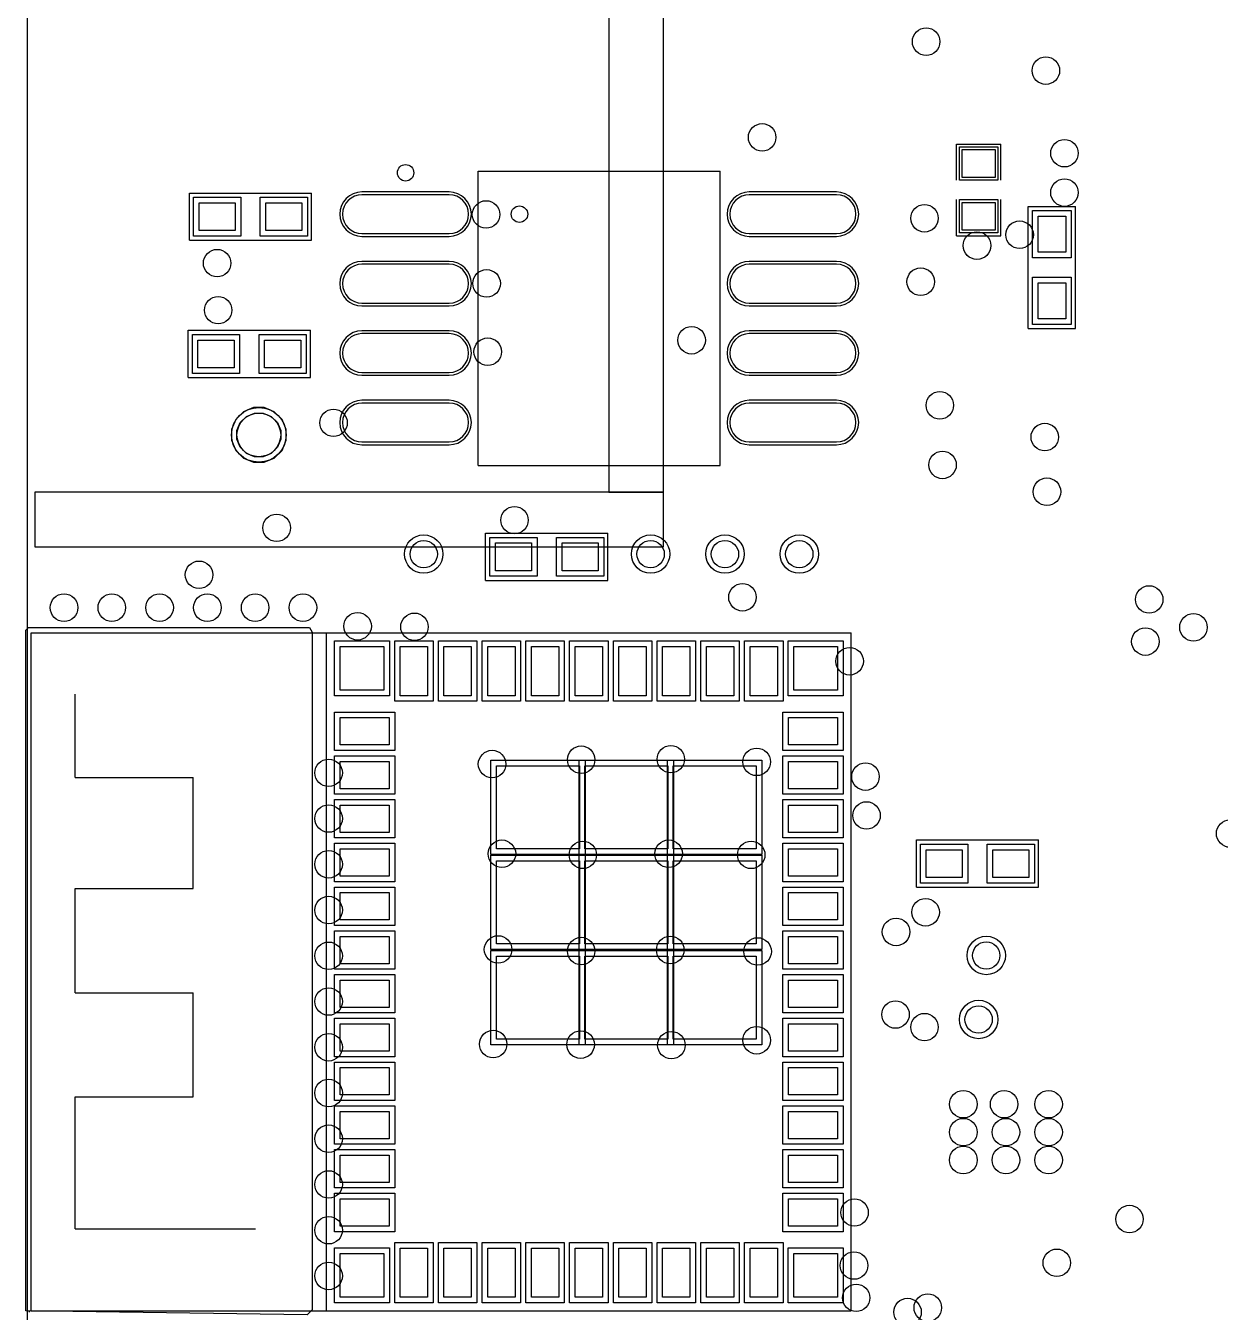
# Model space of a CAD drawing. Header units: inches. Extents: x 0 to 2.56, y 0 to 2.63.
# Drawn here: x -0.001 to 0.859, y 0.817 to 1.743 of the extents above; entities that cross this region are included whole.
import ezdxf

# ---------------------------------------------------------------- set-up
doc = ezdxf.new("R2010")
doc.units = ezdxf.units.IN
doc.header["$MEASUREMENT"] = 0
for name, color, linetype in [('Keep-Out Layer', 6, 'Continuous'), ('Mechanical 1', 6, 'Continuous'), ('Multi-Layer', 9, 'Continuous'), ('Top Courtyard', 56, 'Continuous'), ('Top Overlay', 2, 'Continuous'), ('Top Paste', 8, 'Continuous'), ('Top Solder', 216, 'Continuous')]:
    doc.layers.add(name, color=color, linetype=linetype)

msp = doc.modelspace()

# ---------------------------------------------------------------- linework, layer by layer
at = {"layer": 'Keep-Out Layer'}
for p, q in [((0, 0.07874), (0, 2.48032)), ((0.15554, 1.46551), (0.15, 1.45997)), ((0.15554, 1.46551), (0.15, 1.45997)), ((0.16277, 1.46851), (0.15554, 1.46551)), ((0.16277, 1.46851), (0.15554, 1.46551)), ((0.16669, 1.46851), (0.16277, 1.46851)), ((0.16669, 1.46851), (0.16277, 1.46851)), ((0.16669, 1.46851), (0.16669, 1.46851)), ((0.17061, 1.46851), (0.16669, 1.46851)), ((0.16669, 1.46851), (0.16669, 1.46851)), ((0.16669, 1.46851), (0.16669, 1.46851)), ((0.17061, 1.46851), (0.16669, 1.46851)), ((0.16669, 1.46851), (0.16669, 1.46851)), ((0.17784, 1.46551), (0.17061, 1.46851)), ((0.17784, 1.46551), (0.17061, 1.46851)), ((0.18338, 1.45997), (0.17784, 1.46551)), ((0.18338, 1.45997), (0.17784, 1.46551)), ((0.15, 1.45997), (0.147, 1.45274)), ((0.15, 1.45997), (0.147, 1.45274)), ((0.18637, 1.45274), (0.18338, 1.45997)), ((0.18637, 1.45274), (0.18338, 1.45997)), ((0.147, 1.45274), (0.147, 1.44491)), ((0.147, 1.45274), (0.147, 1.44491)), ((0.147, 1.44491), (0.15, 1.43767)), ((0.147, 1.44491), (0.15, 1.43767)), ((0.18338, 1.43767), (0.18637, 1.44491)), ((0.18338, 1.43767), (0.18637, 1.44491)), ((0.18637, 1.44491), (0.18637, 1.45274)), ((0.18637, 1.44491), (0.18637, 1.45274)), ((0.15, 1.43767), (0.15554, 1.43213)), ((0.15, 1.43767), (0.15554, 1.43213)), ((0.17784, 1.43213), (0.18338, 1.43767)), ((0.17784, 1.43213), (0.18338, 1.43767)), ((0.15554, 1.43213), (0.16277, 1.42914)), ((0.15554, 1.43213), (0.16277, 1.42914)), ((0.16277, 1.42914), (0.16669, 1.42914)), ((0.16277, 1.42914), (0.16669, 1.42914)), ((0.16669, 1.42914), (0.17061, 1.42914)), ((0.16669, 1.42914), (0.17061, 1.42914)), ((0.17061, 1.42914), (0.17784, 1.43213)), ((0.17061, 1.42914), (0.17784, 1.43213)), ((-0.0012, 1.30827), (0.00079, 1.31025)), ((-0.0012, 0.81811), (-0.0012, 1.30827)), ((0.00079, 1.31025), (0.20315, 1.31025)), ((0.20315, 1.31025), (0.20513, 1.30669)), ((0.20513, 1.30669), (0.20513, 0.8189)), ((0.20157, 0.81534), (-0.0012, 0.81811)), ((0.00079, 0.81811), (0.00157, 0.81732)), ((0.20513, 0.8189), (0.20157, 0.81534))]:
    msp.add_line(p, q, dxfattribs=at)
msp.add_circle((0.16669, 1.44882), 0.01969, dxfattribs=at)
at = {"layer": 'Mechanical 1'}
msp.add_line((0, 0.07874), (0, 2.48032), dxfattribs=at)
for centre, radius in [((0.16669, 1.44882), 0.01969), ((0.16669, 1.4488), 0.01574)]:
    msp.add_circle(centre, radius, dxfattribs=at)
at = {"layer": 'Multi-Layer'}
for p, q in [((0.15777, 1.46214), (0.16356, 1.46454)), ((0.16356, 1.46454), (0.16669, 1.46454)), ((0.16669, 1.46454), (0.16982, 1.46454)), ((0.16982, 1.46454), (0.17561, 1.46214)), ((0.15095, 1.45193), (0.15335, 1.45772)), ((0.15335, 1.45772), (0.15777, 1.46214)), ((0.17561, 1.46214), (0.18003, 1.45772)), ((0.18003, 1.45772), (0.18243, 1.45193)), ((0.15095, 1.4488), (0.15095, 1.45193)), ((0.15095, 1.44567), (0.15095, 1.4488)), ((0.15335, 1.43988), (0.15095, 1.44567)), ((0.18243, 1.44567), (0.18003, 1.43988)), ((0.18243, 1.45193), (0.18243, 1.4488)), ((0.18243, 1.4488), (0.18243, 1.44567)), ((0.15777, 1.43546), (0.15335, 1.43988)), ((0.18003, 1.43988), (0.17561, 1.43546)), ((0.16356, 1.43306), (0.15777, 1.43546)), ((0.16669, 1.43306), (0.16356, 1.43306)), ((0.16669, 1.43306), (0.16669, 1.43306)), ((0.16982, 1.43306), (0.16669, 1.43306)), ((0.17561, 1.43546), (0.16982, 1.43306))]:
    msp.add_line(p, q, dxfattribs=at)
at = {"layer": 'Top Courtyard'}
for p, q in [((0.41866, 1.87992), (0.41866, 1.40748)), ((0.45803, 1.40748), (0.45803, 1.87992)), ((0.45803, 1.40748), (0.00528, 1.40748)), ((0.00528, 1.40748), (0.00528, 1.36811)), ((0.41866, 1.40748), (0.45803, 1.40748)), ((0.45803, 1.40748), (0.45803, 1.40748)), ((0.45803, 1.36811), (0.45803, 1.40748)), ((0.00528, 1.36811), (0.00528, 1.36811)), ((0.00528, 1.36811), (0.45803, 1.36811))]:
    msp.add_line(p, q, dxfattribs=at)
at = {"layer": 'Top Overlay'}
for p, q in [((0.66904, 1.6582), (0.70104, 1.6582)), ((0.66904, 1.6322), (0.66904, 1.6582)), ((0.70104, 1.6322), (0.70104, 1.6582)), ((0.32475, 1.63863), (0.49887, 1.63863)), ((0.32475, 1.42672), (0.32475, 1.63863)), ((0.49887, 1.42672), (0.49887, 1.63863)), ((0.11663, 1.62291), (0.20463, 1.62291)), ((0.11663, 1.58891), (0.11663, 1.62291)), ((0.20463, 1.58891), (0.20463, 1.62291)), ((0.66904, 1.5922), (0.66904, 1.6182)), ((0.70104, 1.5922), (0.70104, 1.6182)), ((0.7208, 1.52529), (0.7208, 1.61329)), ((0.7208, 1.61329), (0.7548, 1.61329)), ((0.7548, 1.52529), (0.7548, 1.61329)), ((0.11663, 1.58891), (0.20463, 1.58891)), ((0.66904, 1.5922), (0.70104, 1.5922)), ((0.11586, 1.52409), (0.20386, 1.52409)), ((0.11586, 1.49009), (0.11586, 1.52409)), ((0.20386, 1.49009), (0.20386, 1.52409)), ((0.7208, 1.52529), (0.7548, 1.52529)), ((0.11586, 1.49009), (0.20386, 1.49009)), ((0.32475, 1.42672), (0.49887, 1.42672)), ((0.33002, 1.37802), (0.41802, 1.37802)), ((0.33002, 1.34402), (0.33002, 1.37802)), ((0.41802, 1.34402), (0.41802, 1.37802)), ((0.33002, 1.34402), (0.41802, 1.34402)), ((0.00276, 0.81811), (0.00276, 1.30629)), ((0.00276, 1.30629), (0.59331, 1.30629)), ((0.21536, 1.30629), (0.59331, 1.30629)), ((0.21536, 0.81811), (0.21536, 1.30629)), ((0.59331, 0.81811), (0.59331, 1.30629)), ((0.03433, 1.2022), (0.03433, 1.2622)), ((0.03433, 1.2022), (0.11933, 1.2022)), ((0.11933, 1.1222), (0.11933, 1.2022)), ((0.64025, 1.15716), (0.72825, 1.15716)), ((0.64025, 1.12316), (0.64025, 1.15716)), ((0.72825, 1.12316), (0.72825, 1.15716)), ((0.03433, 1.0472), (0.03433, 1.1222)), ((0.03433, 1.1222), (0.11933, 1.1222)), ((0.64025, 1.12316), (0.72825, 1.12316)), ((0.03433, 1.0472), (0.11933, 1.0472)), ((0.11933, 0.9722), (0.11933, 1.0472)), ((0.03435, 0.87716), (0.03435, 0.9722)), ((0.03435, 0.9722), (0.11933, 0.9722)), ((0.03433, 0.8772), (0.16433, 0.8772)), ((0.00276, 0.81811), (0.59331, 0.81811)), ((0.21536, 0.81811), (0.59331, 0.81811))]:
    msp.add_line(p, q, dxfattribs=at)
for centre in [(0.27235, 1.63748), (0.35437, 1.60768)]:
    msp.add_circle(centre, 0.00591, dxfattribs=at)
at = {"layer": 'Top Paste'}
for p, q in [((0.67323, 1.6342), (0.67323, 1.6542)), ((0.67323, 1.6542), (0.69685, 1.6542)), ((0.69685, 1.6542), (0.69685, 1.6342)), ((0.69685, 1.6342), (0.67323, 1.6342)), ((0.30376, 1.62167), (0.24094, 1.62167)), ((0.58268, 1.62167), (0.51986, 1.62167)), ((0.12363, 1.59591), (0.12363, 1.61591)), ((0.12363, 1.61591), (0.14963, 1.61591)), ((0.14963, 1.61591), (0.14963, 1.59591)), ((0.17163, 1.59591), (0.17163, 1.61591)), ((0.17163, 1.61591), (0.19763, 1.61591)), ((0.19763, 1.61591), (0.19763, 1.59591)), ((0.67323, 1.5962), (0.67323, 1.6162)), ((0.67323, 1.6162), (0.69685, 1.6162)), ((0.69685, 1.6162), (0.69685, 1.5962)), ((0.7278, 1.58029), (0.7278, 1.60629)), ((0.7278, 1.60629), (0.7478, 1.60629)), ((0.7478, 1.60629), (0.7478, 1.58029)), ((0.14963, 1.59591), (0.12363, 1.59591)), ((0.19763, 1.59591), (0.17163, 1.59591)), ((0.24094, 1.59369), (0.30376, 1.59369)), ((0.51986, 1.59369), (0.58268, 1.59369)), ((0.69685, 1.5962), (0.67323, 1.5962)), ((0.7478, 1.58029), (0.7278, 1.58029)), ((0.30376, 1.57167), (0.24094, 1.57167)), ((0.58268, 1.57167), (0.51986, 1.57167)), ((0.7278, 1.53229), (0.7278, 1.55829)), ((0.7278, 1.55829), (0.7478, 1.55829)), ((0.7478, 1.55829), (0.7478, 1.53229)), ((0.24094, 1.54369), (0.30376, 1.54369)), ((0.51986, 1.54369), (0.58268, 1.54369)), ((0.7478, 1.53229), (0.7278, 1.53229)), ((0.30376, 1.52167), (0.24094, 1.52167)), ((0.58268, 1.52167), (0.51986, 1.52167)), ((0.12286, 1.49709), (0.12286, 1.51709)), ((0.12286, 1.51709), (0.14886, 1.51709)), ((0.14886, 1.51709), (0.14886, 1.49709)), ((0.17086, 1.49709), (0.17086, 1.51709)), ((0.17086, 1.51709), (0.19686, 1.51709)), ((0.19686, 1.51709), (0.19686, 1.49709)), ((0.14886, 1.49709), (0.12286, 1.49709)), ((0.19686, 1.49709), (0.17086, 1.49709)), ((0.24094, 1.49369), (0.30376, 1.49369)), ((0.51986, 1.49369), (0.58268, 1.49369)), ((0.30376, 1.47167), (0.24094, 1.47167)), ((0.58268, 1.47167), (0.51986, 1.47167)), ((0.24094, 1.44369), (0.30376, 1.44369)), ((0.51986, 1.44369), (0.58268, 1.44369)), ((0.33702, 1.35102), (0.33702, 1.37102)), ((0.33702, 1.37102), (0.36302, 1.37102)), ((0.36302, 1.37102), (0.36302, 1.35102)), ((0.38502, 1.35102), (0.38502, 1.37102)), ((0.38502, 1.37102), (0.41102, 1.37102)), ((0.41102, 1.37102), (0.41102, 1.35102)), ((0.36302, 1.35102), (0.33702, 1.35102)), ((0.41102, 1.35102), (0.38502, 1.35102)), ((0.2252, 1.29645), (0.25669, 1.29645)), ((0.2252, 1.26495), (0.2252, 1.29645)), ((0.25669, 1.29645), (0.25669, 1.26495)), ((0.2685, 1.26102), (0.2685, 1.29646)), ((0.2685, 1.29646), (0.28819, 1.29646)), ((0.28819, 1.29646), (0.28819, 1.26102)), ((0.3, 1.26102), (0.3, 1.29646)), ((0.3, 1.29646), (0.31969, 1.29646)), ((0.31969, 1.29646), (0.31969, 1.26102)), ((0.3315, 1.26102), (0.3315, 1.29646)), ((0.3315, 1.29646), (0.35119, 1.29646)), ((0.35119, 1.29646), (0.35119, 1.26102)), ((0.36299, 1.26102), (0.36299, 1.29646)), ((0.36299, 1.29646), (0.38268, 1.29646)), ((0.38268, 1.29646), (0.38268, 1.26102)), ((0.39449, 1.26102), (0.39449, 1.29646)), ((0.39449, 1.29646), (0.41418, 1.29646)), ((0.41418, 1.29646), (0.41418, 1.26102)), ((0.42598, 1.26102), (0.42598, 1.29646)), ((0.42598, 1.29646), (0.44567, 1.29646)), ((0.44567, 1.29646), (0.44567, 1.26102)), ((0.45748, 1.26102), (0.45748, 1.29646)), ((0.45748, 1.29646), (0.47717, 1.29646)), ((0.47717, 1.29646), (0.47717, 1.26102)), ((0.48898, 1.26102), (0.48898, 1.29646)), ((0.48898, 1.29646), (0.50867, 1.29646)), ((0.50867, 1.29646), (0.50867, 1.26102)), ((0.52047, 1.26102), (0.52047, 1.29646)), ((0.52047, 1.29646), (0.54016, 1.29646)), ((0.54016, 1.29646), (0.54016, 1.26102)), ((0.55197, 1.29645), (0.58346, 1.29645)), ((0.55197, 1.26495), (0.55197, 1.29645)), ((0.58346, 1.29645), (0.58346, 1.26495)), ((0.25669, 1.26495), (0.2252, 1.26495)), ((0.28819, 1.26102), (0.2685, 1.26102)), ((0.31969, 1.26102), (0.3, 1.26102)), ((0.35119, 1.26102), (0.3315, 1.26102)), ((0.38268, 1.26102), (0.36299, 1.26102)), ((0.41418, 1.26102), (0.39449, 1.26102)), ((0.44567, 1.26102), (0.42598, 1.26102)), ((0.47717, 1.26102), (0.45748, 1.26102)), ((0.50867, 1.26102), (0.48898, 1.26102)), ((0.54016, 1.26102), (0.52047, 1.26102)), ((0.58346, 1.26495), (0.55197, 1.26495)), ((0.2252, 1.24527), (0.26063, 1.24527)), ((0.2252, 1.22559), (0.2252, 1.24527)), ((0.26063, 1.24527), (0.26063, 1.22559)), ((0.54803, 1.22559), (0.54803, 1.24527)), ((0.54803, 1.24527), (0.58346, 1.24527)), ((0.58346, 1.24527), (0.58346, 1.22559)), ((0.26063, 1.22559), (0.2252, 1.22559)), ((0.58346, 1.22559), (0.54803, 1.22559)), ((0.2252, 1.21377), (0.26063, 1.21377)), ((0.2252, 1.19409), (0.2252, 1.21377)), ((0.26063, 1.21377), (0.26063, 1.19409)), ((0.54803, 1.19409), (0.54803, 1.21377)), ((0.54803, 1.21377), (0.58346, 1.21377)), ((0.58346, 1.21377), (0.58346, 1.19409)), ((0.3378, 1.21063), (0.39764, 1.21063)), ((0.3378, 1.15079), (0.3378, 1.21063)), ((0.39764, 1.21063), (0.39764, 1.15079)), ((0.40139, 1.21062), (0.46123, 1.21062)), ((0.40139, 1.15078), (0.40139, 1.21062)), ((0.46123, 1.21062), (0.46123, 1.15078)), ((0.46497, 1.21062), (0.52481, 1.21062)), ((0.46497, 1.15078), (0.46497, 1.21062)), ((0.52481, 1.21062), (0.52481, 1.15078)), ((0.26063, 1.19409), (0.2252, 1.19409)), ((0.58346, 1.19409), (0.54803, 1.19409)), ((0.2252, 1.18228), (0.26063, 1.18228)), ((0.2252, 1.1626), (0.2252, 1.18228)), ((0.26063, 1.18228), (0.26063, 1.1626)), ((0.54803, 1.1626), (0.54803, 1.18228)), ((0.54803, 1.18228), (0.58346, 1.18228)), ((0.58346, 1.18228), (0.58346, 1.1626)), ((0.26063, 1.1626), (0.2252, 1.1626)), ((0.58346, 1.1626), (0.54803, 1.1626)), ((0.2252, 1.15078), (0.26063, 1.15078)), ((0.2252, 1.1311), (0.2252, 1.15078)), ((0.26063, 1.15078), (0.26063, 1.1311)), ((0.39764, 1.15079), (0.3378, 1.15079)), ((0.46123, 1.15078), (0.40139, 1.15078)), ((0.52481, 1.15078), (0.46497, 1.15078)), ((0.54803, 1.1311), (0.54803, 1.15078)), ((0.54803, 1.15078), (0.58346, 1.15078)), ((0.58346, 1.15078), (0.58346, 1.1311)), ((0.64725, 1.15016), (0.67325, 1.15016)), ((0.64725, 1.13016), (0.64725, 1.15016)), ((0.67325, 1.15016), (0.67325, 1.13016)), ((0.69525, 1.15016), (0.72125, 1.15016)), ((0.69525, 1.13016), (0.69525, 1.15016)), ((0.72125, 1.15016), (0.72125, 1.13016)), ((0.3378, 1.14212), (0.39764, 1.14212)), ((0.3378, 1.08228), (0.3378, 1.14212)), ((0.39764, 1.14212), (0.39764, 1.08228)), ((0.40139, 1.14212), (0.46123, 1.14212)), ((0.40139, 1.08228), (0.40139, 1.14212)), ((0.46123, 1.14212), (0.46123, 1.08228)), ((0.46497, 1.14212), (0.52481, 1.14212)), ((0.46497, 1.08228), (0.46497, 1.14212)), ((0.52481, 1.14212), (0.52481, 1.08228)), ((0.26063, 1.1311), (0.2252, 1.1311)), ((0.58346, 1.1311), (0.54803, 1.1311)), ((0.67325, 1.13016), (0.64725, 1.13016)), ((0.72125, 1.13016), (0.69525, 1.13016)), ((0.2252, 1.11928), (0.26063, 1.11928)), ((0.2252, 1.0996), (0.2252, 1.11928)), ((0.26063, 1.11928), (0.26063, 1.0996)), ((0.54803, 1.0996), (0.54803, 1.11928)), ((0.54803, 1.11928), (0.58346, 1.11928)), ((0.58346, 1.11928), (0.58346, 1.0996)), ((0.26063, 1.0996), (0.2252, 1.0996)), ((0.58346, 1.0996), (0.54803, 1.0996)), ((0.2252, 1.08779), (0.26063, 1.08779)), ((0.2252, 1.06811), (0.2252, 1.08779)), ((0.26063, 1.08779), (0.26063, 1.06811)), ((0.54803, 1.06811), (0.54803, 1.08779)), ((0.54803, 1.08779), (0.58346, 1.08779)), ((0.58346, 1.08779), (0.58346, 1.06811)), ((0.39764, 1.08228), (0.3378, 1.08228)), ((0.46123, 1.08228), (0.40139, 1.08228)), ((0.52481, 1.08228), (0.46497, 1.08228)), ((0.26063, 1.06811), (0.2252, 1.06811)), ((0.3378, 1.07362), (0.39764, 1.07362)), ((0.3378, 1.01378), (0.3378, 1.07362)), ((0.39764, 1.07362), (0.39764, 1.01378)), ((0.40139, 1.07362), (0.46123, 1.07362)), ((0.40139, 1.01378), (0.40139, 1.07362)), ((0.46123, 1.07362), (0.46123, 1.01378)), ((0.46497, 1.07362), (0.52481, 1.07362)), ((0.46497, 1.01378), (0.46497, 1.07362)), ((0.52481, 1.07362), (0.52481, 1.01378)), ((0.58346, 1.06811), (0.54803, 1.06811)), ((0.2252, 1.05629), (0.26063, 1.05629)), ((0.2252, 1.03661), (0.2252, 1.05629)), ((0.26063, 1.05629), (0.26063, 1.03661)), ((0.54803, 1.03661), (0.54803, 1.05629)), ((0.54803, 1.05629), (0.58346, 1.05629)), ((0.58346, 1.05629), (0.58346, 1.03661)), ((0.26063, 1.03661), (0.2252, 1.03661)), ((0.58346, 1.03661), (0.54803, 1.03661)), ((0.2252, 1.0248), (0.26063, 1.0248)), ((0.2252, 1.00512), (0.2252, 1.0248)), ((0.26063, 1.0248), (0.26063, 1.00512)), ((0.54803, 1.00512), (0.54803, 1.0248)), ((0.54803, 1.0248), (0.58346, 1.0248)), ((0.58346, 1.0248), (0.58346, 1.00512)), ((0.39764, 1.01378), (0.3378, 1.01378)), ((0.46123, 1.01378), (0.40139, 1.01378)), ((0.52481, 1.01378), (0.46497, 1.01378)), ((0.26063, 1.00512), (0.2252, 1.00512)), ((0.58346, 1.00512), (0.54803, 1.00512)), ((0.2252, 0.9933), (0.26063, 0.9933)), ((0.2252, 0.97362), (0.2252, 0.9933)), ((0.26063, 0.9933), (0.26063, 0.97362)), ((0.54803, 0.97362), (0.54803, 0.9933)), ((0.54803, 0.9933), (0.58346, 0.9933)), ((0.58346, 0.9933), (0.58346, 0.97362)), ((0.26063, 0.97362), (0.2252, 0.97362)), ((0.58346, 0.97362), (0.54803, 0.97362)), ((0.2252, 0.9618), (0.26063, 0.9618)), ((0.2252, 0.94212), (0.2252, 0.9618)), ((0.26063, 0.9618), (0.26063, 0.94212)), ((0.54803, 0.94212), (0.54803, 0.9618)), ((0.54803, 0.9618), (0.58346, 0.9618)), ((0.58346, 0.9618), (0.58346, 0.94212)), ((0.26063, 0.94212), (0.2252, 0.94212)), ((0.58346, 0.94212), (0.54803, 0.94212)), ((0.2252, 0.93031), (0.26063, 0.93031)), ((0.2252, 0.91063), (0.2252, 0.93031)), ((0.26063, 0.93031), (0.26063, 0.91063)), ((0.54803, 0.91063), (0.54803, 0.93031)), ((0.54803, 0.93031), (0.58346, 0.93031)), ((0.58346, 0.93031), (0.58346, 0.91063)), ((0.26063, 0.91063), (0.2252, 0.91063)), ((0.58346, 0.91063), (0.54803, 0.91063)), ((0.2252, 0.89881), (0.26063, 0.89881)), ((0.2252, 0.87913), (0.2252, 0.89881)), ((0.26063, 0.89881), (0.26063, 0.87913)), ((0.54803, 0.87913), (0.54803, 0.89881)), ((0.54803, 0.89881), (0.58346, 0.89881)), ((0.58346, 0.89881), (0.58346, 0.87913)), ((0.26063, 0.87913), (0.2252, 0.87913)), ((0.58346, 0.87913), (0.54803, 0.87913)), ((0.2685, 0.82795), (0.2685, 0.86339)), ((0.2685, 0.86339), (0.28819, 0.86339)), ((0.28819, 0.86339), (0.28819, 0.82795)), ((0.3, 0.82795), (0.3, 0.86339)), ((0.3, 0.86339), (0.31969, 0.86339)), ((0.31969, 0.86339), (0.31969, 0.82795)), ((0.3315, 0.82795), (0.3315, 0.86339)), ((0.3315, 0.86339), (0.35119, 0.86339)), ((0.35119, 0.86339), (0.35119, 0.82795)), ((0.36299, 0.82795), (0.36299, 0.86339)), ((0.36299, 0.86339), (0.38268, 0.86339)), ((0.38268, 0.86339), (0.38268, 0.82795)), ((0.39449, 0.82795), (0.39449, 0.86339)), ((0.39449, 0.86339), (0.41418, 0.86339)), ((0.41418, 0.86339), (0.41418, 0.82795)), ((0.42598, 0.82795), (0.42598, 0.86339)), ((0.42598, 0.86339), (0.44567, 0.86339)), ((0.44567, 0.86339), (0.44567, 0.82795)), ((0.45748, 0.82795), (0.45748, 0.86339)), ((0.45748, 0.86339), (0.47717, 0.86339)), ((0.47717, 0.86339), (0.47717, 0.82795)), ((0.48898, 0.82795), (0.48898, 0.86339)), ((0.48898, 0.86339), (0.50867, 0.86339)), ((0.50867, 0.86339), (0.50867, 0.82795)), ((0.52047, 0.82795), (0.52047, 0.86339)), ((0.52047, 0.86339), (0.54016, 0.86339)), ((0.54016, 0.86339), (0.54016, 0.82795)), ((0.2252, 0.85945), (0.25669, 0.85945)), ((0.2252, 0.82795), (0.2252, 0.85945)), ((0.25669, 0.85945), (0.25669, 0.82795)), ((0.55197, 0.85945), (0.58346, 0.85945)), ((0.55197, 0.82795), (0.55197, 0.85945)), ((0.58346, 0.85945), (0.58346, 0.82795)), ((0.25669, 0.82795), (0.2252, 0.82795)), ((0.28819, 0.82795), (0.2685, 0.82795)), ((0.31969, 0.82795), (0.3, 0.82795)), ((0.35119, 0.82795), (0.3315, 0.82795)), ((0.38268, 0.82795), (0.36299, 0.82795)), ((0.41418, 0.82795), (0.39449, 0.82795)), ((0.44567, 0.82795), (0.42598, 0.82795)), ((0.47717, 0.82795), (0.45748, 0.82795)), ((0.50867, 0.82795), (0.48898, 0.82795)), ((0.54016, 0.82795), (0.52047, 0.82795)), ((0.58346, 0.82795), (0.55197, 0.82795))]:
    msp.add_line(p, q, dxfattribs=at)
for centre in [(0.28543, 1.36299), (0.44882, 1.36299), (0.50236, 1.36299), (0.55591, 1.36299), (0.69055, 1.07402), (0.68504, 1.02795)]:
    msp.add_circle(centre, 0.00984, dxfattribs=at)
for centre, start, end in [((0.24094, 1.60768), 90, 270), ((0.30376, 1.60768), 270, 90), ((0.51986, 1.60768), 90, 270), ((0.58268, 1.60768), 270, 90), ((0.24094, 1.55768), 90, 270), ((0.30376, 1.55768), 270, 90), ((0.51986, 1.55768), 90, 270), ((0.58268, 1.55768), 270, 90), ((0.24094, 1.50768), 90, 270), ((0.30376, 1.50768), 270, 90), ((0.51986, 1.50768), 90, 270), ((0.58268, 1.50768), 270, 90), ((0.24094, 1.45768), 90, 270), ((0.30376, 1.45768), 270, 90), ((0.51986, 1.45768), 90, 270), ((0.58268, 1.45768), 270, 90)]:
    msp.add_arc(centre, 0.01399, start, end, dxfattribs=at)
at = {"layer": 'Top Solder'}
for p, q in [((0.67123, 1.6322), (0.67123, 1.6562)), ((0.67123, 1.6562), (0.69885, 1.6562)), ((0.69885, 1.6562), (0.69885, 1.6322)), ((0.69885, 1.6322), (0.67123, 1.6322)), ((0.30376, 1.62367), (0.24094, 1.62367)), ((0.58268, 1.62367), (0.51986, 1.62367)), ((0.11963, 1.59191), (0.11963, 1.61991)), ((0.11963, 1.61991), (0.15363, 1.61991)), ((0.15363, 1.61991), (0.15363, 1.59191)), ((0.16763, 1.59191), (0.16763, 1.61991)), ((0.16763, 1.61991), (0.20163, 1.61991)), ((0.20163, 1.61991), (0.20163, 1.59191)), ((0.67123, 1.5942), (0.67123, 1.6182)), ((0.67123, 1.6182), (0.69885, 1.6182)), ((0.69885, 1.6182), (0.69885, 1.5942)), ((0.7238, 1.57629), (0.7238, 1.61029)), ((0.7238, 1.61029), (0.7518, 1.61029)), ((0.7518, 1.61029), (0.7518, 1.57629)), ((0.69885, 1.5942), (0.67123, 1.5942)), ((0.15363, 1.59191), (0.11963, 1.59191)), ((0.20163, 1.59191), (0.16763, 1.59191)), ((0.24094, 1.59169), (0.30376, 1.59169)), ((0.51986, 1.59169), (0.58268, 1.59169)), ((0.7518, 1.57629), (0.7238, 1.57629)), ((0.30376, 1.57367), (0.24094, 1.57367)), ((0.58268, 1.57367), (0.51986, 1.57367)), ((0.7238, 1.52829), (0.7238, 1.56229)), ((0.7238, 1.56229), (0.7518, 1.56229)), ((0.7518, 1.56229), (0.7518, 1.52829)), ((0.24094, 1.54169), (0.30376, 1.54169)), ((0.51986, 1.54169), (0.58268, 1.54169)), ((0.7518, 1.52829), (0.7238, 1.52829)), ((0.11886, 1.49309), (0.11886, 1.52109)), ((0.11886, 1.52109), (0.15286, 1.52109)), ((0.15286, 1.52109), (0.15286, 1.49309)), ((0.16686, 1.49309), (0.16686, 1.52109)), ((0.16686, 1.52109), (0.20086, 1.52109)), ((0.20086, 1.52109), (0.20086, 1.49309)), ((0.30376, 1.52367), (0.24094, 1.52367)), ((0.58268, 1.52367), (0.51986, 1.52367)), ((0.15286, 1.49309), (0.11886, 1.49309)), ((0.20086, 1.49309), (0.16686, 1.49309)), ((0.24094, 1.49169), (0.30376, 1.49169)), ((0.51986, 1.49169), (0.58268, 1.49169)), ((0.30376, 1.47367), (0.24094, 1.47367)), ((0.58268, 1.47367), (0.51986, 1.47367)), ((0.24094, 1.44169), (0.30376, 1.44169)), ((0.51986, 1.44169), (0.58268, 1.44169)), ((0.33302, 1.34702), (0.33302, 1.37502)), ((0.33302, 1.37502), (0.36702, 1.37502)), ((0.36702, 1.37502), (0.36702, 1.34702)), ((0.38102, 1.34702), (0.38102, 1.37502)), ((0.38102, 1.37502), (0.41502, 1.37502)), ((0.41502, 1.37502), (0.41502, 1.34702)), ((0.36702, 1.34702), (0.33302, 1.34702)), ((0.41502, 1.34702), (0.38102, 1.34702)), ((0.2212, 1.30045), (0.26069, 1.30045)), ((0.2212, 1.26095), (0.2212, 1.30045)), ((0.26069, 1.30045), (0.26069, 1.26095)), ((0.2645, 1.25702), (0.2645, 1.30046)), ((0.2645, 1.30046), (0.29219, 1.30046)), ((0.29219, 1.30046), (0.29219, 1.25702)), ((0.296, 1.25702), (0.296, 1.30046)), ((0.296, 1.30046), (0.32369, 1.30046)), ((0.32369, 1.30046), (0.32369, 1.25702)), ((0.3275, 1.25702), (0.3275, 1.30046)), ((0.3275, 1.30046), (0.35519, 1.30046)), ((0.35519, 1.30046), (0.35519, 1.25702)), ((0.35899, 1.25702), (0.35899, 1.30046)), ((0.35899, 1.30046), (0.38668, 1.30046)), ((0.38668, 1.30046), (0.38668, 1.25702)), ((0.39049, 1.25702), (0.39049, 1.30046)), ((0.39049, 1.30046), (0.41818, 1.30046)), ((0.41818, 1.30046), (0.41818, 1.25702)), ((0.42198, 1.25702), (0.42198, 1.30046)), ((0.42198, 1.30046), (0.44967, 1.30046)), ((0.44967, 1.30046), (0.44967, 1.25702)), ((0.45348, 1.25702), (0.45348, 1.30046)), ((0.45348, 1.30046), (0.48117, 1.30046)), ((0.48117, 1.30046), (0.48117, 1.25702)), ((0.48498, 1.25702), (0.48498, 1.30046)), ((0.48498, 1.30046), (0.51267, 1.30046)), ((0.51267, 1.30046), (0.51267, 1.25702)), ((0.51647, 1.25702), (0.51647, 1.30046)), ((0.51647, 1.30046), (0.54416, 1.30046)), ((0.54416, 1.30046), (0.54416, 1.25702)), ((0.54797, 1.30045), (0.58746, 1.30045)), ((0.54797, 1.26095), (0.54797, 1.30045)), ((0.58746, 1.30045), (0.58746, 1.26095)), ((0.26069, 1.26095), (0.2212, 1.26095)), ((0.58746, 1.26095), (0.54797, 1.26095)), ((0.29219, 1.25702), (0.2645, 1.25702)), ((0.32369, 1.25702), (0.296, 1.25702)), ((0.35519, 1.25702), (0.3275, 1.25702)), ((0.38668, 1.25702), (0.35899, 1.25702)), ((0.41818, 1.25702), (0.39049, 1.25702)), ((0.44967, 1.25702), (0.42198, 1.25702)), ((0.48117, 1.25702), (0.45348, 1.25702)), ((0.51267, 1.25702), (0.48498, 1.25702)), ((0.54416, 1.25702), (0.51647, 1.25702)), ((0.2212, 1.24927), (0.26463, 1.24927)), ((0.2212, 1.22159), (0.2212, 1.24927)), ((0.26463, 1.24927), (0.26463, 1.22159)), ((0.54403, 1.22159), (0.54403, 1.24927)), ((0.54403, 1.24927), (0.58746, 1.24927)), ((0.58746, 1.24927), (0.58746, 1.22159)), ((0.26463, 1.22159), (0.2212, 1.22159)), ((0.2212, 1.21777), (0.26463, 1.21777)), ((0.2212, 1.19009), (0.2212, 1.21777)), ((0.26463, 1.21777), (0.26463, 1.19009)), ((0.3338, 1.21463), (0.40164, 1.21463)), ((0.3338, 1.14679), (0.3338, 1.21463)), ((0.39739, 1.21462), (0.46523, 1.21462)), ((0.39739, 1.14678), (0.39739, 1.21462)), ((0.40164, 1.21463), (0.40164, 1.14679)), ((0.46097, 1.21462), (0.52881, 1.21462)), ((0.46097, 1.14678), (0.46097, 1.21462)), ((0.46523, 1.21462), (0.46523, 1.14678)), ((0.52881, 1.21462), (0.52881, 1.14678)), ((0.58746, 1.22159), (0.54403, 1.22159)), ((0.54403, 1.19009), (0.54403, 1.21777)), ((0.54403, 1.21777), (0.58746, 1.21777)), ((0.58746, 1.21777), (0.58746, 1.19009)), ((0.26463, 1.19009), (0.2212, 1.19009)), ((0.2212, 1.18628), (0.26463, 1.18628)), ((0.2212, 1.1586), (0.2212, 1.18628)), ((0.26463, 1.18628), (0.26463, 1.1586)), ((0.58746, 1.19009), (0.54403, 1.19009)), ((0.54403, 1.1586), (0.54403, 1.18628)), ((0.54403, 1.18628), (0.58746, 1.18628)), ((0.58746, 1.18628), (0.58746, 1.1586)), ((0.26463, 1.1586), (0.2212, 1.1586)), ((0.58746, 1.1586), (0.54403, 1.1586)), ((0.2212, 1.15478), (0.26463, 1.15478)), ((0.2212, 1.1271), (0.2212, 1.15478)), ((0.26463, 1.15478), (0.26463, 1.1271)), ((0.54403, 1.1271), (0.54403, 1.15478)), ((0.54403, 1.15478), (0.58746, 1.15478)), ((0.58746, 1.15478), (0.58746, 1.1271)), ((0.64325, 1.15416), (0.67725, 1.15416)), ((0.64325, 1.12616), (0.64325, 1.15416)), ((0.67725, 1.15416), (0.67725, 1.12616)), ((0.69125, 1.15416), (0.72525, 1.15416)), ((0.69125, 1.12616), (0.69125, 1.15416)), ((0.72525, 1.15416), (0.72525, 1.12616)), ((0.40164, 1.14679), (0.3338, 1.14679)), ((0.3338, 1.14612), (0.40164, 1.14612)), ((0.3338, 1.07828), (0.3338, 1.14612)), ((0.46523, 1.14678), (0.39739, 1.14678)), ((0.39739, 1.14612), (0.46523, 1.14612)), ((0.39739, 1.07828), (0.39739, 1.14612)), ((0.40164, 1.14612), (0.40164, 1.07828)), ((0.52881, 1.14678), (0.46097, 1.14678)), ((0.46097, 1.14612), (0.52881, 1.14612)), ((0.46097, 1.07828), (0.46097, 1.14612)), ((0.46523, 1.14612), (0.46523, 1.07828)), ((0.52881, 1.14612), (0.52881, 1.07828)), ((0.26463, 1.1271), (0.2212, 1.1271)), ((0.2212, 1.12328), (0.26463, 1.12328)), ((0.2212, 1.0956), (0.2212, 1.12328)), ((0.26463, 1.12328), (0.26463, 1.0956)), ((0.58746, 1.1271), (0.54403, 1.1271)), ((0.54403, 1.0956), (0.54403, 1.12328)), ((0.54403, 1.12328), (0.58746, 1.12328)), ((0.58746, 1.12328), (0.58746, 1.0956)), ((0.67725, 1.12616), (0.64325, 1.12616)), ((0.72525, 1.12616), (0.69125, 1.12616)), ((0.26463, 1.0956), (0.2212, 1.0956)), ((0.58746, 1.0956), (0.54403, 1.0956)), ((0.2212, 1.09179), (0.26463, 1.09179)), ((0.2212, 1.06411), (0.2212, 1.09179)), ((0.26463, 1.09179), (0.26463, 1.06411)), ((0.54403, 1.06411), (0.54403, 1.09179)), ((0.54403, 1.09179), (0.58746, 1.09179)), ((0.58746, 1.09179), (0.58746, 1.06411)), ((0.40164, 1.07828), (0.3338, 1.07828)), ((0.3338, 1.07762), (0.40164, 1.07762)), ((0.3338, 1.00978), (0.3338, 1.07762)), ((0.46523, 1.07828), (0.39739, 1.07828)), ((0.39739, 1.07762), (0.46523, 1.07762)), ((0.39739, 1.00978), (0.39739, 1.07762)), ((0.40164, 1.07762), (0.40164, 1.00978)), ((0.52881, 1.07828), (0.46097, 1.07828)), ((0.46097, 1.07762), (0.52881, 1.07762)), ((0.46097, 1.00978), (0.46097, 1.07762)), ((0.46523, 1.07762), (0.46523, 1.00978)), ((0.52881, 1.07762), (0.52881, 1.00978)), ((0.26463, 1.06411), (0.2212, 1.06411)), ((0.2212, 1.06029), (0.26463, 1.06029)), ((0.2212, 1.03261), (0.2212, 1.06029)), ((0.26463, 1.06029), (0.26463, 1.03261)), ((0.58746, 1.06411), (0.54403, 1.06411)), ((0.54403, 1.03261), (0.54403, 1.06029)), ((0.54403, 1.06029), (0.58746, 1.06029)), ((0.58746, 1.06029), (0.58746, 1.03261)), ((0.26463, 1.03261), (0.2212, 1.03261)), ((0.2212, 1.0288), (0.26463, 1.0288)), ((0.2212, 1.00112), (0.2212, 1.0288)), ((0.26463, 1.0288), (0.26463, 1.00112)), ((0.58746, 1.03261), (0.54403, 1.03261)), ((0.54403, 1.00112), (0.54403, 1.0288)), ((0.54403, 1.0288), (0.58746, 1.0288)), ((0.58746, 1.0288), (0.58746, 1.00112)), ((0.40164, 1.00978), (0.3338, 1.00978)), ((0.46523, 1.00978), (0.39739, 1.00978)), ((0.52881, 1.00978), (0.46097, 1.00978)), ((0.26463, 1.00112), (0.2212, 1.00112)), ((0.58746, 1.00112), (0.54403, 1.00112)), ((0.2212, 0.9973), (0.26463, 0.9973)), ((0.2212, 0.96962), (0.2212, 0.9973)), ((0.26463, 0.9973), (0.26463, 0.96962)), ((0.54403, 0.96962), (0.54403, 0.9973)), ((0.54403, 0.9973), (0.58746, 0.9973)), ((0.58746, 0.9973), (0.58746, 0.96962)), ((0.26463, 0.96962), (0.2212, 0.96962)), ((0.2212, 0.9658), (0.26463, 0.9658)), ((0.2212, 0.93812), (0.2212, 0.9658)), ((0.26463, 0.9658), (0.26463, 0.93812)), ((0.58746, 0.96962), (0.54403, 0.96962)), ((0.54403, 0.93812), (0.54403, 0.9658)), ((0.54403, 0.9658), (0.58746, 0.9658)), ((0.58746, 0.9658), (0.58746, 0.93812)), ((0.26463, 0.93812), (0.2212, 0.93812)), ((0.58746, 0.93812), (0.54403, 0.93812)), ((0.2212, 0.93431), (0.26463, 0.93431)), ((0.2212, 0.90663), (0.2212, 0.93431)), ((0.26463, 0.93431), (0.26463, 0.90663)), ((0.54403, 0.90663), (0.54403, 0.93431)), ((0.54403, 0.93431), (0.58746, 0.93431)), ((0.58746, 0.93431), (0.58746, 0.90663)), ((0.26463, 0.90663), (0.2212, 0.90663)), ((0.2212, 0.90281), (0.26463, 0.90281)), ((0.2212, 0.87513), (0.2212, 0.90281)), ((0.26463, 0.90281), (0.26463, 0.87513)), ((0.58746, 0.90663), (0.54403, 0.90663)), ((0.54403, 0.87513), (0.54403, 0.90281)), ((0.54403, 0.90281), (0.58746, 0.90281)), ((0.58746, 0.90281), (0.58746, 0.87513)), ((0.26463, 0.87513), (0.2212, 0.87513)), ((0.58746, 0.87513), (0.54403, 0.87513)), ((0.2212, 0.86345), (0.26069, 0.86345)), ((0.2212, 0.82395), (0.2212, 0.86345)), ((0.26069, 0.86345), (0.26069, 0.82395)), ((0.2645, 0.82395), (0.2645, 0.86739)), ((0.2645, 0.86739), (0.29219, 0.86739)), ((0.29219, 0.86739), (0.29219, 0.82395)), ((0.296, 0.82395), (0.296, 0.86739)), ((0.296, 0.86739), (0.32369, 0.86739)), ((0.32369, 0.86739), (0.32369, 0.82395)), ((0.3275, 0.82395), (0.3275, 0.86739)), ((0.3275, 0.86739), (0.35519, 0.86739)), ((0.35519, 0.86739), (0.35519, 0.82395)), ((0.35899, 0.82395), (0.35899, 0.86739)), ((0.35899, 0.86739), (0.38668, 0.86739)), ((0.38668, 0.86739), (0.38668, 0.82395)), ((0.39049, 0.82395), (0.39049, 0.86739)), ((0.39049, 0.86739), (0.41818, 0.86739)), ((0.41818, 0.86739), (0.41818, 0.82395)), ((0.42198, 0.82395), (0.42198, 0.86739)), ((0.42198, 0.86739), (0.44967, 0.86739)), ((0.44967, 0.86739), (0.44967, 0.82395)), ((0.45348, 0.82395), (0.45348, 0.86739)), ((0.45348, 0.86739), (0.48117, 0.86739)), ((0.48117, 0.86739), (0.48117, 0.82395)), ((0.48498, 0.82395), (0.48498, 0.86739)), ((0.48498, 0.86739), (0.51267, 0.86739)), ((0.51267, 0.86739), (0.51267, 0.82395)), ((0.51647, 0.82395), (0.51647, 0.86739)), ((0.51647, 0.86739), (0.54416, 0.86739)), ((0.54416, 0.86739), (0.54416, 0.82395)), ((0.54797, 0.86345), (0.58746, 0.86345)), ((0.54797, 0.82395), (0.54797, 0.86345)), ((0.58746, 0.86345), (0.58746, 0.82395)), ((0.26069, 0.82395), (0.2212, 0.82395)), ((0.29219, 0.82395), (0.2645, 0.82395)), ((0.32369, 0.82395), (0.296, 0.82395)), ((0.35519, 0.82395), (0.3275, 0.82395)), ((0.38668, 0.82395), (0.35899, 0.82395)), ((0.41818, 0.82395), (0.39049, 0.82395)), ((0.44967, 0.82395), (0.42198, 0.82395)), ((0.48117, 0.82395), (0.45348, 0.82395)), ((0.51267, 0.82395), (0.48498, 0.82395)), ((0.54416, 0.82395), (0.51647, 0.82395)), ((0.58746, 0.82395), (0.54797, 0.82395))]:
    msp.add_line(p, q, dxfattribs=at)
for centre, radius in [((0.64724, 1.73189), 0.00991), ((0.73346, 1.71102), 0.00991), ((0.52913, 1.66299), 0.00991), ((0.74685, 1.65157), 0.00991), ((0.74685, 1.62323), 0.00991), ((0.33032, 1.60748), 0.00991), ((0.64606, 1.60472), 0.00991), ((0.71457, 1.59291), 0.00991), ((0.68386, 1.58504), 0.00991), ((0.13663, 1.57244), 0.00991), ((0.33071, 1.55787), 0.00991), ((0.64331, 1.55906), 0.00991), ((0.1374, 1.53858), 0.00991), ((0.47835, 1.51693), 0.00991), ((0.3315, 1.50866), 0.00991), ((0.65709, 1.47008), 0.00991), ((0.22047, 1.45748), 0.00991), ((0.73268, 1.44724), 0.00991), ((0.65906, 1.42717), 0.00991), ((0.73425, 1.40787), 0.00991), ((0.17953, 1.38189), 0.00991), ((0.35079, 1.3874), 0.00991), ((0.28543, 1.36299), 0.01384), ((0.44882, 1.36299), 0.01384), ((0.50236, 1.36299), 0.01384), ((0.55591, 1.36299), 0.01384), ((0.12362, 1.34809), 0.00991), ((0.02638, 1.32441), 0.00991), ((0.06079, 1.32441), 0.00991), ((0.0952, 1.32441), 0.00991), ((0.12961, 1.32441), 0.00991), ((0.16402, 1.32441), 0.00991), ((0.19842, 1.32441), 0.00991), ((0.51496, 1.33189), 0.00991), ((0.80787, 1.33031), 0.00991), ((0.2378, 1.31102), 0.00991), ((0.27874, 1.31063), 0.00991), ((0.83976, 1.31024), 0.00991), ((0.80512, 1.3), 0.00991), ((0.59213, 1.28583), 0.00991), ((0.39882, 1.21496), 0.00991), ((0.46339, 1.21535), 0.00991), ((0.5252, 1.21339), 0.00991), ((0.21693, 1.20551), 0.00991), ((0.33465, 1.21181), 0.00991), ((0.60354, 1.20276), 0.00991), ((0.21693, 1.17258), 0.00991), ((0.60433, 1.1748), 0.00991), ((0.86614, 1.16181), 0.00991), ((0.21693, 1.13966), 0.00991), ((0.34173, 1.14724), 0.00991), ((0.4, 1.14646), 0.00991), ((0.46181, 1.14724), 0.00991), ((0.52126, 1.14646), 0.00991), ((0.21693, 1.10673), 0.00991), ((0.64685, 1.10512), 0.00991), ((0.62559, 1.09094), 0.00991), ((0.21693, 1.0738), 0.00991), ((0.33898, 1.07835), 0.00991), ((0.39882, 1.07717), 0.00991), ((0.46299, 1.07795), 0.00991), ((0.52587, 1.07691), 0.00991), ((0.69055, 1.07402), 0.01384), ((0.21693, 1.04087), 0.00991), ((0.6252, 1.0315), 0.00991), ((0.68504, 1.02795), 0.01384), ((0.64606, 1.02244), 0.00991), ((0.33543, 1.01024), 0.00991), ((0.39843, 1.00984), 0.00991), ((0.46378, 1.00945), 0.00991), ((0.5252, 1.01299), 0.00991), ((0.21693, 1.00795), 0.00991), ((0.21693, 0.97502), 0.00991), ((0.67402, 0.96693), 0.00991), ((0.70338, 0.96693), 0.00991), ((0.73543, 0.96693), 0.00991), ((0.67402, 0.94685), 0.00991), ((0.70472, 0.94685), 0.00991), ((0.73543, 0.94685), 0.00991), ((0.21693, 0.94209), 0.00991), ((0.67402, 0.92677), 0.00991), ((0.70472, 0.92677), 0.00991), ((0.73543, 0.92677), 0.00991), ((0.21693, 0.90916), 0.00991), ((0.59567, 0.88898), 0.00991), ((0.7937, 0.88425), 0.00991), ((0.21693, 0.87623), 0.00991), ((0.74134, 0.85276), 0.00991), ((0.21693, 0.84331), 0.00991), ((0.59528, 0.85079), 0.00991), ((0.59685, 0.82756), 0.00991), ((0.63386, 0.81732), 0.00991), ((0.64843, 0.82047), 0.00991)]:
    msp.add_circle(centre, radius, dxfattribs=at)
for centre, start, end in [((0.24094, 1.60768), 90, 270), ((0.30376, 1.60768), 270, 90), ((0.51986, 1.60768), 90, 270), ((0.58268, 1.60768), 270, 90), ((0.24094, 1.55768), 90, 270), ((0.30376, 1.55768), 270, 90), ((0.51986, 1.55768), 90, 270), ((0.58268, 1.55768), 270, 90), ((0.24094, 1.50768), 90, 270), ((0.30376, 1.50768), 270, 90), ((0.51986, 1.50768), 90, 270), ((0.58268, 1.50768), 270, 90), ((0.24094, 1.45768), 90, 270), ((0.30376, 1.45768), 270, 90), ((0.51986, 1.45768), 90, 270), ((0.58268, 1.45768), 270, 90)]:
    msp.add_arc(centre, 0.01599, start, end, dxfattribs=at)

doc.saveas('drawing.dxf')
